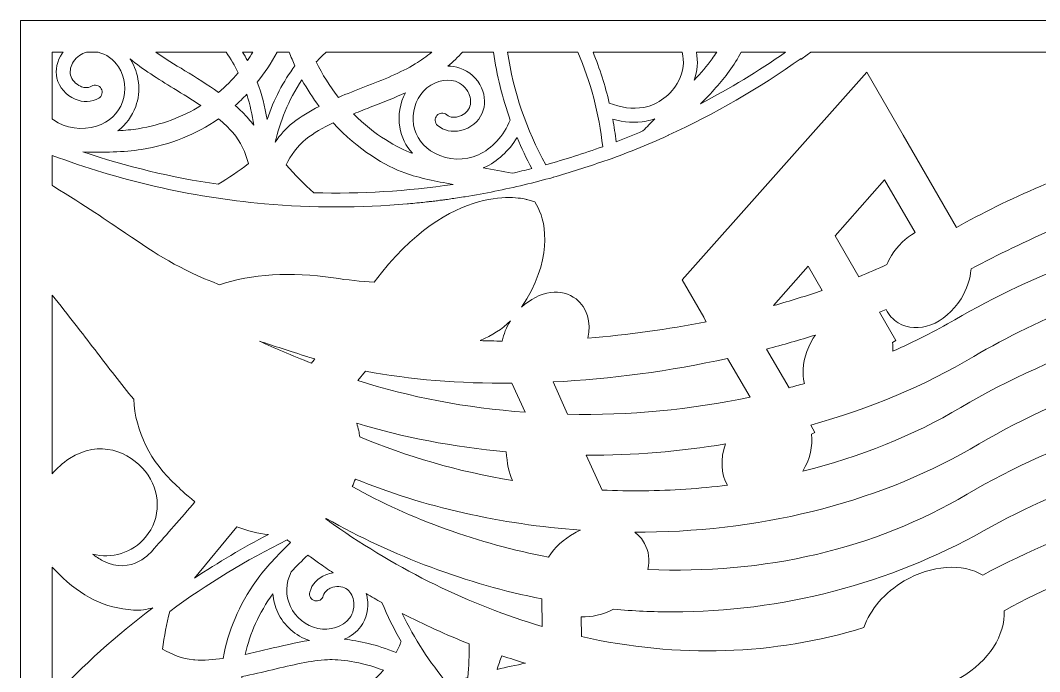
# Model space of a CAD drawing. Header units: millimetres. Extents: x -131 to 670, y -112 to 1620.
# Drawn here: x 284.9 to 477.7, y 914 to 1037.1 of the extents above; entities that cross this region are included whole.
import ezdxf

# ---------------------------------------------------------------- set-up
doc = ezdxf.new("R2010")
doc.units = ezdxf.units.MM
doc.header["$MEASUREMENT"] = 0
doc.layers.add('Layer 2', color=7, linetype='Continuous')

msp = doc.modelspace()

# ---------------------------------------------------------------- linework, layer by layer
at = {"layer": 'Layer 2', "lineweight": 0}
msp.add_lwpolyline([(284.88, 1037.05), (284.88, 475.83), (670.17, 475.83), (670.17, 1037.05), (284.88, 1037.05)], dxfattribs=at)
for points, knots in [([(290.88, 1031.05), (290.88, 1031.05), (292.96, 1031.05), (292.96, 1031.05), (292.9, 1030.97), (292.83, 1030.9), (292.78, 1030.82), (291.78, 1029.37), (291.43, 1027.71), (291.8, 1026.12), (292.18, 1024.43), (293.49, 1022.92), (295.21, 1022.17), (296.74, 1021.51), (298.37, 1021.58), (299.69, 1022.34), (300.32, 1022.71), (300.53, 1023.52), (300.16, 1024.15), (299.79, 1024.78), (298.98, 1025), (298.35, 1024.63), (297.56, 1024.16), (296.7, 1024.41), (296.26, 1024.6), (295.33, 1025.01), (294.57, 1025.85), (294.38, 1026.71), (294.18, 1027.57), (294.39, 1028.49), (294.95, 1029.31), (295.54, 1030.16), (296.44, 1030.79), (297.38, 1031.05), (297.38, 1031.05), (299.56, 1031.05), (299.56, 1031.05), (301.07, 1030.7), (302.53, 1029.69), (303.45, 1028.26), (304.68, 1026.34), (304.97, 1023.81), (304.2, 1021.66), (303.4, 1019.47), (301.66, 1017.84), (299.29, 1017.08), (296.55, 1016.2), (293.42, 1016.65), (291.13, 1018.24), (291.04, 1018.3), (290.96, 1018.36), (290.88, 1018.43), (290.88, 1018.43), (290.88, 1031.05), (290.88, 1031.05)], [0, 0, 0, 0, 1, 1, 1, 2, 2, 2, 3, 3, 3, 4, 4, 4, 5, 5, 5, 6, 6, 6, 7, 7, 7, 8, 8, 8, 9, 9, 9, 10, 10, 10, 11, 11, 11, 12, 12, 12, 13, 13, 13, 14, 14, 14, 15, 15, 15, 16, 16, 16, 17, 17, 17, 18, 18, 18, 18]), ([(290.88, 1011.55), (303.5, 1006.81), (316.95, 1003.67), (331.03, 1002.41), (340.18, 1001.59), (349.21, 1001.6), (358.05, 1002.38), (358.13, 1002.38), (358.2, 1002.39), (358.28, 1002.4), (358.81, 1002.44), (359.34, 1002.49), (359.87, 1002.55), (360.03, 1002.56), (360.18, 1002.58), (360.34, 1002.6), (360.79, 1002.64), (361.24, 1002.69), (361.69, 1002.74), (361.93, 1002.77), (362.17, 1002.79), (362.4, 1002.82), (362.78, 1002.87), (363.15, 1002.91), (363.52, 1002.95), (363.84, 1002.99), (364.16, 1003.04), (364.48, 1003.08), (364.77, 1003.12), (365.06, 1003.15), (365.34, 1003.19), (365.75, 1003.25), (366.16, 1003.31), (366.57, 1003.37), (366.77, 1003.4), (366.97, 1003.42), (367.17, 1003.45), (367.68, 1003.53), (368.19, 1003.61), (368.7, 1003.69), (368.8, 1003.71), (368.9, 1003.72), (369, 1003.74), (370.89, 1004.04), (372.76, 1004.38), (374.64, 1004.76), (374.64, 1004.76), (374.64, 1004.76), (374.64, 1004.76), (378.35, 1005.5), (382.01, 1006.38), (385.63, 1007.39), (385.63, 1007.39), (385.62, 1007.4), (385.62, 1007.4), (388.87, 1008.31), (392.08, 1009.33), (395.26, 1010.46), (395.26, 1010.45), (395.26, 1010.44), (395.26, 1010.43), (399.36, 1011.88), (403.39, 1013.5), (407.33, 1015.28), (407.36, 1015.31), (407.39, 1015.34), (407.42, 1015.37), (416.18, 1019.36), (424.59, 1024.21), (432.56, 1029.87), (432.54, 1029.81), (432.52, 1029.75), (432.5, 1029.69), (433.13, 1030.14), (433.76, 1030.59), (434.39, 1031.05), (434.39, 1031.05), (542.97, 1031.05), (542.97, 1031.05), (542.97, 1031.05), (542.97, 1022.84), (542.97, 1022.84), (533.37, 1021.92), (522.46, 1019.91), (511.28, 1017.01), (510.1, 1019.24), (508.04, 1020.62), (506.14, 1021.69), (505.09, 1022.28), (504.33, 1022.89), (503.85, 1023.54), (503.62, 1023.84), (503.47, 1024.12), (503.4, 1024.4), (503.4, 1024.4), (502.84, 1026.68), (502.84, 1026.68), (502.84, 1026.68), (496.85, 1026.68), (496.85, 1026.68), (496.85, 1026.68), (496.85, 1012.8), (496.85, 1012.8), (483.58, 1008.5), (471.26, 1003.24), (461.95, 997.91), (461.95, 997.91), (451.83, 1015.36), (451.83, 1015.36), (451.83, 1015.36), (444.98, 1027.24), (444.98, 1027.24), (444.98, 1027.24), (410.03, 988.01), (410.03, 988.01), (410.03, 988.01), (414.14, 980.94), (414.14, 980.94), (414.14, 980.94), (414.13, 980.93), (414.13, 980.93), (414.13, 980.93), (414.61, 980.11), (414.61, 980.11), (407.29, 978.64), (399.77, 977.6), (392.22, 977.01), (392.88, 980.01), (392.06, 982.82), (389.97, 984.42), (388.64, 985.45), (386.97, 985.86), (385.16, 985.62), (383.26, 985.37), (381.31, 984.37), (379.68, 982.86), (385.47, 991.46), (384.38, 998.68), (382.8, 1001.63), (382.8, 1001.63), (382.2, 1002.74), (382.2, 1002.74), (382.2, 1002.74), (380.65, 1003.19), (380.65, 1003.19), (380.07, 1003.36), (366.46, 1007.08), (351.79, 987.59), (349.35, 987.72), (346.76, 987.99), (344.09, 988.39), (336.02, 989.58), (328.57, 989.14), (322.52, 987.11), (314.56, 990.19), (310.85, 992.71), (304.76, 996.86), (301.38, 999.16), (297.18, 1002.02), (291.18, 1005.66), (291.09, 1005.75), (290.99, 1005.84), (290.88, 1005.93), (290.88, 1005.93), (290.88, 1011.55), (290.88, 1011.55)], [0, 0, 0, 0, 1, 1, 1, 2, 2, 2, 3, 3, 3, 4, 4, 4, 5, 5, 5, 6, 6, 6, 7, 7, 7, 8, 8, 8, 9, 9, 9, 10, 10, 10, 11, 11, 11, 12, 12, 12, 13, 13, 13, 14, 14, 14, 15, 15, 15, 16, 16, 16, 17, 17, 17, 18, 18, 18, 19, 19, 19, 20, 20, 20, 21, 21, 21, 22, 22, 22, 23, 23, 23, 24, 24, 24, 25, 25, 25, 26, 26, 26, 27, 27, 27, 28, 28, 28, 29, 29, 29, 30, 30, 30, 31, 31, 31, 32, 32, 32, 33, 33, 33, 34, 34, 34, 35, 35, 35, 36, 36, 36, 37, 37, 37, 38, 38, 38, 39, 39, 39, 40, 40, 40, 41, 41, 41, 42, 42, 42, 43, 43, 43, 44, 44, 44, 45, 45, 45, 46, 46, 46, 47, 47, 47, 48, 48, 48, 49, 49, 49, 50, 50, 50, 51, 51, 51, 52, 52, 52, 53, 53, 53, 54, 54, 54, 55, 55, 55, 55]), ([(313.9, 1024.17), (315.61, 1023.12), (317.34, 1022.05), (318.98, 1020.94), (315.51, 1018.77), (311.57, 1017.31), (307.15, 1016.59), (305.94, 1016.39), (304.66, 1016.27), (303.32, 1016.2), (304.86, 1017.36), (306.02, 1018.91), (306.69, 1020.77), (307.73, 1023.67), (307.35, 1027.09), (305.68, 1029.69), (305.65, 1029.72), (305.63, 1029.75), (305.61, 1029.79), (308.01, 1027.8), (310.88, 1026.03), (313.9, 1024.17)], [0, 0, 0, 0, 1, 1, 1, 2, 2, 2, 3, 3, 3, 4, 4, 4, 5, 5, 5, 6, 6, 6, 7, 7, 7, 7]), ([(323.77, 1031.05), (324.66, 1029.79), (325.42, 1028.49), (326.06, 1027.16), (324.91, 1025.79), (323.68, 1024.54), (322.37, 1023.42), (320.32, 1024.88), (318.13, 1026.23), (315.98, 1027.55), (314.05, 1028.74), (312.2, 1029.88), (310.52, 1031.05), (310.52, 1031.05), (323.77, 1031.05), (323.77, 1031.05)], [0, 0, 0, 0, 1, 1, 1, 2, 2, 2, 3, 3, 3, 4, 4, 4, 5, 5, 5, 5]), ([(328.86, 1031.05), (328.53, 1030.52), (328.18, 1029.99), (327.83, 1029.48), (327.54, 1030.02), (327.24, 1030.54), (326.92, 1031.05), (326.92, 1031.05), (328.86, 1031.05), (328.86, 1031.05)], [0, 0, 0, 0, 1, 1, 1, 2, 2, 2, 3, 3, 3, 3]), ([(333.45, 1031.05), (333.45, 1031.05), (335.74, 1031.05), (335.74, 1031.05), (336.07, 1030.17), (336.43, 1029.32), (336.81, 1028.49), (334.6, 1025.54), (332.82, 1022.11), (331.54, 1018.3), (331.13, 1020.79), (330.51, 1023.15), (329.68, 1025.38), (331.05, 1027.11), (332.31, 1029), (333.45, 1031.05)], [0, 0, 0, 0, 1, 1, 1, 2, 2, 2, 3, 3, 3, 4, 4, 4, 5, 5, 5, 5]), ([(342.73, 1031.05), (342.73, 1031.05), (362.68, 1031.05), (362.68, 1031.05), (361.71, 1030.26), (360.66, 1029.51), (359.55, 1028.82), (356.89, 1027.18), (353.52, 1025.86), (349.94, 1024.47), (348.31, 1023.84), (346.67, 1023.2), (345.05, 1022.51), (343.39, 1024.58), (341.98, 1026.82), (340.82, 1029.2), (341.42, 1029.84), (342.05, 1030.46), (342.73, 1031.05)], [0, 0, 0, 0, 1, 1, 1, 2, 2, 2, 3, 3, 3, 4, 4, 4, 5, 5, 5, 6, 6, 6, 6]), ([(363.8, 1017.2), (364.96, 1016.21), (366.55, 1015.86), (368.17, 1016.24), (370, 1016.67), (371.55, 1017.93), (372.23, 1019.52), (372.87, 1021.02), (372.82, 1022.72), (372.1, 1024.31), (371.3, 1026.08), (369.77, 1027.48), (368, 1028.05), (367.27, 1028.29), (366.51, 1028.41), (365.73, 1028.41), (366.72, 1029.24), (367.64, 1030.12), (368.49, 1031.05), (368.49, 1031.05), (374.36, 1031.05), (374.36, 1031.05), (374.99, 1026.67), (376.05, 1022.37), (377.53, 1018.22), (376.29, 1015.24), (374.1, 1012.83), (371.5, 1011.64), (368.96, 1010.48), (365.8, 1010.6), (363.26, 1011.95), (361.06, 1013.12), (359.63, 1015.03), (359.24, 1017.33), (358.86, 1019.58), (359.59, 1022.02), (361.14, 1023.69), (362.75, 1025.41), (365.23, 1026.17), (367.18, 1025.54), (368.24, 1025.19), (369.2, 1024.31), (369.69, 1023.22), (370.1, 1022.31), (370.14, 1021.37), (369.8, 1020.56), (369.45, 1019.75), (368.56, 1019.05), (367.57, 1018.82), (367.1, 1018.71), (366.22, 1018.61), (365.52, 1019.21), (364.96, 1019.69), (364.13, 1019.62), (363.65, 1019.07), (363.18, 1018.51), (363.24, 1017.68), (363.8, 1017.2)], [0, 0, 0, 0, 1, 1, 1, 2, 2, 2, 3, 3, 3, 4, 4, 4, 5, 5, 5, 6, 6, 6, 7, 7, 7, 8, 8, 8, 9, 9, 9, 10, 10, 10, 11, 11, 11, 12, 12, 12, 13, 13, 13, 14, 14, 14, 15, 15, 15, 16, 16, 16, 17, 17, 17, 18, 18, 18, 19, 19, 19, 19]), ([(390.34, 1031.05), (392.73, 1025.43), (394.33, 1019.43), (395.02, 1013.18), (391.47, 1011.91), (387.88, 1010.77), (384.24, 1009.77), (380.57, 1016.39), (378.14, 1023.58), (377.03, 1031.05), (377.03, 1031.05), (390.34, 1031.05), (390.34, 1031.05)], [0, 0, 0, 0, 1, 1, 1, 2, 2, 2, 3, 3, 3, 4, 4, 4, 4]), ([(410.04, 1031.05), (410.51, 1029.27), (410.28, 1027.37), (409.36, 1025.57), (408.04, 1023.02), (405.52, 1021.12), (402.77, 1020.62), (400.69, 1020.24), (398.42, 1020.55), (396.27, 1021.44), (395.49, 1024.74), (394.45, 1027.95), (393.2, 1031.05), (393.2, 1031.05), (410.04, 1031.05), (410.04, 1031.05)], [0, 0, 0, 0, 1, 1, 1, 2, 2, 2, 3, 3, 3, 4, 4, 4, 5, 5, 5, 5]), ([(412.75, 1031.05), (412.75, 1031.05), (416.6, 1031.05), (416.6, 1031.05), (416.31, 1030.62), (416.02, 1030.19), (415.71, 1029.76), (414.75, 1028.42), (413.59, 1027.08), (412.31, 1025.73), (412.94, 1027.49), (413.09, 1029.3), (412.75, 1031.05)], [0, 0, 0, 0, 1, 1, 1, 2, 2, 2, 3, 3, 3, 4, 4, 4, 4]), ([(421.23, 1031.05), (421.23, 1031.05), (429.62, 1031.05), (429.62, 1031.05), (424.43, 1027.45), (419.06, 1024.2), (413.53, 1021.31), (415.56, 1023.33), (417.43, 1025.34), (418.94, 1027.44), (419.78, 1028.63), (420.55, 1029.83), (421.23, 1031.05)], [0, 0, 0, 0, 1, 1, 1, 2, 2, 2, 3, 3, 3, 4, 4, 4, 4]), ([(341.39, 1020.81), (339.6, 1019.9), (337.92, 1018.88), (336.43, 1017.7), (335.08, 1016.64), (333.98, 1015.39), (333.07, 1014.06), (333.98, 1017.78), (335.53, 1021.98), (338.14, 1025.83), (339.14, 1024.02), (340.23, 1022.34), (341.39, 1020.81)], [0, 0, 0, 0, 1, 1, 1, 2, 2, 2, 3, 3, 3, 4, 4, 4, 4]), ([(327.69, 1023.09), (328.32, 1021.1), (328.74, 1019.13), (329.02, 1017.24), (328.72, 1017.66), (328.4, 1018.07), (328.05, 1018.46), (327.28, 1019.34), (326.43, 1020.17), (325.52, 1020.96), (326.27, 1021.63), (326.99, 1022.34), (327.69, 1023.09)], [0, 0, 0, 0, 1, 1, 1, 2, 2, 2, 3, 3, 3, 4, 4, 4, 4]), ([(356.63, 1016.89), (356.95, 1015), (357.78, 1013.32), (359.02, 1011.93), (358.99, 1011.94), (358.96, 1011.95), (358.92, 1011.97), (356.32, 1012.89), (351.9, 1015.38), (347.86, 1019.38), (349.03, 1019.86), (350.21, 1020.32), (351.38, 1020.77), (353.59, 1021.63), (355.73, 1022.47), (357.72, 1023.38), (356.67, 1021.41), (356.26, 1019.08), (356.63, 1016.89)], [0, 0, 0, 0, 1, 1, 1, 2, 2, 2, 3, 3, 3, 4, 4, 4, 5, 5, 5, 6, 6, 6, 6]), ([(328, 1009.98), (326.16, 1008.56), (324.25, 1007.26), (322.28, 1006.08), (313.51, 1007.37), (304.95, 1009.43), (296.68, 1012.19), (300.63, 1012.11), (304.38, 1012.11), (307.79, 1012.67), (313.26, 1013.57), (318.13, 1015.52), (322.34, 1018.45), (323.35, 1017.62), (324.27, 1016.75), (325.07, 1015.84), (326.58, 1014.13), (327.47, 1012.03), (328, 1009.98)], [0, 0, 0, 0, 1, 1, 1, 2, 2, 2, 3, 3, 3, 4, 4, 4, 5, 5, 5, 6, 6, 6, 6]), ([(404.9, 1018.46), (404.13, 1017.7), (403.37, 1016.93), (402.63, 1016.16), (400.95, 1015.45), (399.27, 1014.77), (397.57, 1014.13), (397.4, 1015.56), (397.18, 1016.99), (396.92, 1018.4), (399.02, 1017.79), (401.18, 1017.64), (403.24, 1018.02), (403.8, 1018.12), (404.36, 1018.27), (404.9, 1018.46)], [0, 0, 0, 0, 1, 1, 1, 2, 2, 2, 3, 3, 3, 4, 4, 4, 5, 5, 5, 5]), ([(357.6, 1008.22), (360.37, 1007.24), (363.45, 1006.62), (366.71, 1006.07), (358.07, 1004.78), (349.27, 1004.24), (340.39, 1004.49), (338.54, 1006.12), (336.78, 1007.87), (335.14, 1009.74), (336.02, 1011.53), (337.22, 1013.27), (338.89, 1014.59), (340.36, 1015.76), (342.12, 1016.77), (344.01, 1017.68), (348.77, 1012.55), (354.05, 1009.48), (357.6, 1008.22)], [0, 0, 0, 0, 1, 1, 1, 2, 2, 2, 3, 3, 3, 4, 4, 4, 5, 5, 5, 6, 6, 6, 6]), ([(381.61, 1009.06), (380.38, 1008.75), (379.13, 1008.45), (377.89, 1008.17), (376.09, 1008.55), (374.25, 1008.87), (372.42, 1009.16), (372.48, 1009.19), (372.54, 1009.21), (372.59, 1009.24), (375.13, 1010.39), (377.28, 1012.38), (378.82, 1014.92), (379.65, 1012.93), (380.58, 1010.97), (381.61, 1009.06)], [0, 0, 0, 0, 1, 1, 1, 2, 2, 2, 3, 3, 3, 4, 4, 4, 5, 5, 5, 5]), ([(449.65, 992.6), (449.65, 992.6), (449.65, 992.6), (449.65, 992.6), (449.31, 992.05), (449.01, 991.48), (448.75, 990.89), (447.04, 990.11), (445.27, 989.35), (443.47, 988.62), (443.47, 988.62), (438.99, 996.34), (438.99, 996.34), (438.99, 996.34), (448.32, 1006.9), (448.32, 1006.9), (448.32, 1006.9), (454.09, 996.94), (454.09, 996.94), (452.36, 995.98), (450.81, 994.47), (449.65, 992.6)], [0, 0, 0, 0, 1, 1, 1, 2, 2, 2, 3, 3, 3, 4, 4, 4, 5, 5, 5, 6, 6, 6, 7, 7, 7, 7]), ([(449.86, 976.18), (449.86, 976.18), (450.48, 976.53), (450.48, 976.53), (450.48, 976.53), (447.37, 981.89), (447.37, 981.89), (447.79, 982.05), (448.2, 982.22), (448.61, 982.39), (449.15, 981.36), (449.93, 980.51), (450.89, 979.92), (454.57, 977.64), (459.8, 979.62), (462.79, 984.45), (463.91, 986.25), (464.56, 988.18), (464.69, 990.08), (475.07, 995.59), (485.88, 1000.31), (496.85, 1004.13), (496.85, 1004.13), (496.85, 997.56), (496.85, 997.56), (494.86, 997.6), (492.75, 997.08), (490.79, 996.03), (488.98, 995.06), (487.41, 993.69), (486.34, 992.14), (477.43, 988.75), (469.12, 984.83), (461.62, 980.49), (457.89, 978.34), (453.95, 976.33), (449.89, 974.53), (449.92, 975.09), (449.91, 975.65), (449.86, 976.18)], [0, 0, 0, 0, 1, 1, 1, 2, 2, 2, 3, 3, 3, 4, 4, 4, 5, 5, 5, 6, 6, 6, 7, 7, 7, 8, 8, 8, 9, 9, 9, 10, 10, 10, 11, 11, 11, 12, 12, 12, 13, 13, 13, 13]), ([(549.72, 995.75), (549.72, 995.75), (550.38, 995.75), (550.38, 995.75), (550.38, 995.75), (550.38, 997.14), (550.38, 997.14), (565.2, 997.48), (578.81, 995.76), (590.83, 992.03), (591.1, 991.95), (591.37, 991.86), (591.65, 991.77), (591.77, 991.38), (591.97, 991.04), (592.27, 990.78), (592.97, 990.19), (594.04, 990.16), (595.18, 990.6), (596.95, 989.99), (598.7, 989.35), (600.42, 988.67), (597.88, 985.59), (595.37, 982.57), (593.01, 979.72), (593.01, 979.72), (589.55, 982.66), (589.55, 982.66), (591.15, 984.87), (591.48, 987.34), (590.24, 988.39), (588.88, 989.55), (586.16, 988.58), (584.16, 986.23), (583.17, 985.06), (582.54, 983.76), (582.33, 982.61), (565.18, 986.83), (545.92, 987.67), (525.88, 985.01), (503, 981.97), (480.58, 974.47), (462.75, 963.91), (453.74, 958.57), (443.7, 954.52), (432.88, 951.86), (434.19, 954.12), (434.78, 956.61), (434.54, 958.85), (434.54, 958.85), (435.16, 959.2), (435.16, 959.2), (435.16, 959.2), (434.38, 960.56), (434.38, 960.56), (445.58, 963.68), (455.94, 968.04), (465.19, 973.51), (471.47, 977.23), (478.45, 980.64), (485.95, 983.66), (486.8, 982.5), (488.03, 981.66), (489.55, 981.19), (492.09, 980.42), (495.29, 980.85), (498.09, 982.35), (500.57, 983.67), (502.49, 985.64), (503.45, 987.84), (503.45, 987.84), (504.14, 987.84), (504.14, 987.84), (504.14, 987.84), (504.14, 989.9), (504.14, 989.9), (512.57, 992.32), (521.16, 994.16), (529.7, 995.39), (529.63, 994.12), (529.88, 992.91), (530.46, 991.83), (531.6, 989.68), (533.77, 988.35), (536.58, 988.08), (538.94, 987.85), (541.53, 988.42), (543.9, 989.68), (546.64, 991.14), (548.72, 993.32), (549.72, 995.75)], [0, 0, 0, 0, 1, 1, 1, 2, 2, 2, 3, 3, 3, 4, 4, 4, 5, 5, 5, 6, 6, 6, 7, 7, 7, 8, 8, 8, 9, 9, 9, 10, 10, 10, 11, 11, 11, 12, 12, 12, 13, 13, 13, 14, 14, 14, 15, 15, 15, 16, 16, 16, 17, 17, 17, 18, 18, 18, 19, 19, 19, 20, 20, 20, 21, 21, 21, 22, 22, 22, 23, 23, 23, 24, 24, 24, 25, 25, 25, 26, 26, 26, 27, 27, 27, 28, 28, 28, 29, 29, 29, 30, 30, 30, 30]), ([(427.35, 983.16), (427.35, 983.16), (433.91, 990.59), (433.91, 990.59), (433.91, 990.59), (436.55, 986.03), (436.55, 986.03), (433.57, 985), (430.49, 984.04), (427.35, 983.16)], [0, 0, 0, 0, 1, 1, 1, 2, 2, 2, 3, 3, 3, 3]), ([(290.88, 985.14), (293.97, 981.3), (296.58, 977.9), (298.99, 974.77), (301.62, 971.36), (303.9, 968.39), (306.31, 965.47), (306.59, 959.42), (309.51, 953.52), (314.36, 949.23), (314.77, 948.8), (316.03, 947.54), (317.9, 946.07), (315.24, 942.99), (312.53, 939.89), (310.2, 937.24), (310.2, 937.24), (309.96, 936.96), (309.96, 936.96), (309.8, 936.76), (306, 932.02), (300.49, 934.93), (299.78, 935.3), (299.13, 935.73), (298.53, 936.21), (302.1, 935.26), (306.07, 936.38), (308.55, 939.38), (311.53, 942.98), (311.52, 948.19), (308.52, 951.78), (305.58, 955.55), (299.83, 957.92), (294.16, 954.24), (292.88, 953.41), (291.78, 952.42), (290.88, 951.33), (290.88, 951.33), (290.88, 985.14), (290.88, 985.14)], [0, 0, 0, 0, 1, 1, 1, 2, 2, 2, 3, 3, 3, 4, 4, 4, 5, 5, 5, 6, 6, 6, 7, 7, 7, 8, 8, 8, 9, 9, 9, 10, 10, 10, 11, 11, 11, 12, 12, 12, 13, 13, 13, 13]), ([(371.84, 976.54), (374.1, 977.5), (376, 978.74), (377.55, 980.26), (376.8, 979.05), (376.28, 977.75), (376.02, 976.45), (374.61, 976.46), (373.22, 976.49), (371.84, 976.54)], [0, 0, 0, 0, 1, 1, 1, 2, 2, 2, 3, 3, 3, 3]), ([(466.24, 957.01), (483.32, 967.12), (504.84, 974.3), (526.84, 977.23), (544.06, 979.52), (560.64, 979.13), (575.64, 976.13), (575.42, 975.92), (575.21, 975.7), (575, 975.46), (573.01, 973.11), (572.49, 970.27), (573.84, 969.11), (575, 968.13), (577.14, 968.69), (578.98, 970.32), (578.98, 970.32), (582.56, 967.28), (582.56, 967.28), (580.99, 965.46), (579.74, 964.05), (578.92, 963.18), (565.62, 966.8), (551.31, 968.45), (536.67, 967.98), (536.45, 968.78), (536.09, 969.51), (535.59, 970.17), (532.77, 973.92), (526.69, 973.93), (521.73, 970.21), (520.27, 969.1), (519.03, 967.76), (518.14, 966.29), (516.01, 965.97), (513.87, 965.6), (511.76, 965.2), (511.56, 965.61), (511.33, 965.99), (511.06, 966.35), (508.24, 970.09), (502.16, 970.11), (497.21, 966.38), (494.99, 964.72), (493.36, 962.56), (492.56, 960.27), (482.29, 956.93), (472.66, 952.64), (463.93, 947.49), (446.43, 937.17), (425.58, 932.27), (403.55, 933.31), (403.95, 935.04), (403.74, 936.75), (402.93, 938.22), (402.46, 939.07), (401.83, 939.77), (401.08, 940.33), (401.73, 940.33), (402.38, 940.33), (403.03, 940.34), (426.37, 940.58), (448.23, 946.34), (466.24, 957.01)], [0, 0, 0, 0, 1, 1, 1, 2, 2, 2, 3, 3, 3, 4, 4, 4, 5, 5, 5, 6, 6, 6, 7, 7, 7, 8, 8, 8, 9, 9, 9, 10, 10, 10, 11, 11, 11, 12, 12, 12, 13, 13, 13, 14, 14, 14, 15, 15, 15, 16, 16, 16, 17, 17, 17, 18, 18, 18, 19, 19, 19, 20, 20, 20, 21, 21, 21, 21]), ([(435.25, 977.59), (435.11, 977.39), (434.97, 977.18), (434.84, 976.97), (433.53, 974.86), (432.85, 972.48), (432.92, 970.29), (432.94, 969.64), (433.02, 969.02), (433.16, 968.44), (432.21, 968.16), (431.24, 967.89), (430.27, 967.63), (430.27, 967.63), (426.03, 974.95), (426.03, 974.95), (429.15, 975.76), (432.24, 976.65), (435.25, 977.59)], [0, 0, 0, 0, 1, 1, 1, 2, 2, 2, 3, 3, 3, 4, 4, 4, 5, 5, 5, 6, 6, 6, 6]), ([(339.91, 972.26), (336.2, 973.75), (332.96, 975.13), (330.1, 976.43), (332.76, 975.54), (335.77, 974.56), (339.25, 973.47), (339.68, 973.34), (340.12, 973.2), (340.57, 973.07), (340.35, 972.8), (340.13, 972.53), (339.91, 972.26)], [0, 0, 0, 0, 1, 1, 1, 2, 2, 2, 3, 3, 3, 4, 4, 4, 4]), ([(388.39, 962.62), (388.39, 962.62), (385.63, 968.72), (385.63, 968.72), (396.58, 969.27), (407.68, 970.77), (418.64, 973.18), (418.64, 973.18), (422.89, 965.86), (422.89, 965.86), (411.68, 963.48), (400.09, 962.39), (388.39, 962.62)], [0, 0, 0, 0, 1, 1, 1, 2, 2, 2, 3, 3, 3, 4, 4, 4, 4]), ([(377.85, 968.49), (377.85, 968.49), (380.34, 963), (380.34, 963), (369.22, 963.81), (358.35, 965.88), (348.71, 969), (348.71, 969), (350.18, 970.77), (350.18, 970.77), (358.57, 969.17), (367.86, 968.41), (377.85, 968.49)], [0, 0, 0, 0, 1, 1, 1, 2, 2, 2, 3, 3, 3, 4, 4, 4, 4]), ([(376.79, 955.53), (376.89, 953.37), (377.27, 951.57), (377.96, 950.09), (367.7, 951.8), (357.77, 954.65), (349.07, 958.38), (349.02, 958.76), (348.95, 959.13), (348.88, 959.49), (348.77, 959.98), (348.65, 960.46), (348.5, 960.93), (357.17, 958.26), (366.67, 956.45), (376.79, 955.53)], [0, 0, 0, 0, 1, 1, 1, 2, 2, 2, 3, 3, 3, 4, 4, 4, 5, 5, 5, 5]), ([(418.6, 949.22), (413.41, 948.56), (408.09, 948.2), (402.77, 948.15), (400.16, 948.13), (397.51, 948.18), (394.89, 948.3), (394.89, 948.3), (391.91, 954.86), (391.91, 954.86), (400.8, 954.87), (409.64, 955.59), (418.25, 957), (417.24, 954.16), (417.38, 951.32), (418.6, 949.22)], [0, 0, 0, 0, 1, 1, 1, 2, 2, 2, 3, 3, 3, 4, 4, 4, 5, 5, 5, 5]), ([(444.44, 922.32), (427.32, 917.06), (409.34, 916.49), (390.98, 920.61), (390.98, 920.61), (390.93, 924.31), (390.93, 924.31), (392.93, 924.25), (395.07, 924.76), (397.07, 925.78), (400.79, 925.44), (404.54, 925.27), (408.24, 925.27), (428.89, 925.27), (449.23, 930.57), (467.06, 940.59), (475, 945.04), (483.64, 948.84), (492.78, 951.87), (492.78, 951.87), (494.08, 943.48), (494.08, 943.48), (484.61, 940.62), (475.47, 936.83), (466.91, 932.21), (463.06, 934.53), (457.19, 934.12), (452.06, 931.11), (448.33, 928.91), (445.58, 925.74), (444.44, 922.32)], [0, 0, 0, 0, 1, 1, 1, 2, 2, 2, 3, 3, 3, 4, 4, 4, 5, 5, 5, 6, 6, 6, 7, 7, 7, 8, 8, 8, 9, 9, 9, 10, 10, 10, 10]), ([(390.81, 940.72), (390.44, 940.56), (390.07, 940.37), (389.7, 940.17), (387.61, 939.02), (385.89, 937.41), (384.79, 935.59), (371.52, 938.18), (358.71, 942.79), (347.64, 948.95), (347.86, 949.42), (348.06, 949.89), (348.24, 950.38), (361.05, 945.13), (375.8, 941.8), (390.81, 940.72)], [0, 0, 0, 0, 1, 1, 1, 2, 2, 2, 3, 3, 3, 4, 4, 4, 5, 5, 5, 5]), ([(383.51, 927.73), (383.51, 927.73), (383.57, 922.53), (383.57, 922.53), (369.94, 926.53), (356.33, 933.18), (344.13, 941.79), (343.62, 942.15), (343.12, 942.51), (342.62, 942.87), (342.65, 942.89), (342.69, 942.92), (342.72, 942.95), (355.33, 935.77), (369.4, 930.52), (383.51, 927.73)], [0, 0, 0, 0, 1, 1, 1, 2, 2, 2, 3, 3, 3, 4, 4, 4, 5, 5, 5, 5]), ([(452.3, 908.29), (452.39, 908.98), (452.49, 909.68), (452.6, 910.38), (455.78, 910.09), (459.42, 910.9), (462.78, 912.87), (467.99, 915.94), (471.2, 920.93), (470.96, 925.48), (478.52, 929.7), (486.69, 933.18), (495.28, 935.84), (495.28, 935.84), (498.27, 916.73), (498.27, 916.73), (498.27, 916.73), (530.15, 921.7), (530.15, 921.7), (530.15, 921.7), (528.81, 930.27), (528.81, 930.27), (528.81, 930.27), (528.82, 930.27), (528.82, 930.27), (528.82, 930.27), (527.02, 941.71), (527.02, 941.71), (542.55, 942.74), (557.87, 941.12), (572.32, 937.01), (572.32, 937.01), (561.51, 915.95), (561.51, 915.95), (561.51, 915.95), (560.93, 916.24), (560.93, 916.24), (560.93, 916.24), (559.01, 912.5), (559.01, 912.5), (559.01, 912.5), (559.59, 912.22), (559.59, 912.22), (559.59, 912.22), (551.65, 896.74), (551.65, 896.74), (551.65, 896.74), (551.07, 897.02), (551.07, 897.02), (551.07, 897.02), (550.54, 895.99), (550.54, 895.99), (519.19, 908.95), (485.45, 913.1), (452.3, 908.29)], [0, 0, 0, 0, 1, 1, 1, 2, 2, 2, 3, 3, 3, 4, 4, 4, 5, 5, 5, 6, 6, 6, 7, 7, 7, 8, 8, 8, 9, 9, 9, 10, 10, 10, 11, 11, 11, 12, 12, 12, 13, 13, 13, 14, 14, 14, 15, 15, 15, 16, 16, 16, 17, 17, 17, 18, 18, 18, 18]), ([(331.81, 939.9), (326.99, 937.4), (322.31, 934.64), (317.8, 931.64), (317.8, 931.64), (325.84, 941.36), (325.84, 941.36), (327.87, 940.55), (329.86, 940.07), (331.81, 939.9)], [0, 0, 0, 0, 1, 1, 1, 2, 2, 2, 3, 3, 3, 3]), ([(335.31, 938.87), (335.54, 938.71), (335.76, 938.54), (335.99, 938.38), (333.54, 935.99), (331.28, 933.65), (329.51, 931.19), (326.21, 926.59), (324.13, 921.66), (323.25, 916.48), (321.39, 916.22), (319.57, 916.09), (317.88, 916.2), (317.79, 916.21), (317.7, 916.22), (317.61, 916.22), (315.48, 916.41), (313.5, 917.21), (311.77, 918.21), (312.08, 920.64), (312.54, 923.03), (313.13, 925.37), (320.18, 930.55), (327.6, 935.05), (335.31, 938.87)], [0, 0, 0, 0, 1, 1, 1, 2, 2, 2, 3, 3, 3, 4, 4, 4, 5, 5, 5, 6, 6, 6, 7, 7, 7, 8, 8, 8, 8]), ([(344.05, 932.65), (343.58, 932.58), (343.11, 932.46), (342.66, 932.28), (341.11, 931.67), (340, 930.47), (339.61, 928.99), (339.43, 928.29), (339.85, 927.56), (340.56, 927.38), (341.26, 927.19), (341.99, 927.62), (342.17, 928.32), (342.41, 929.21), (343.19, 929.64), (343.63, 929.82), (344.58, 930.19), (345.71, 930.13), (346.46, 929.66), (347.2, 929.2), (347.71, 928.4), (347.89, 927.41), (348.1, 926.24), (347.82, 924.97), (347.15, 924.08), (345.91, 922.45), (343.43, 921.65), (341.13, 922.15), (338.9, 922.64), (336.91, 924.22), (335.94, 926.29), (334.97, 928.36), (335.03, 930.69), (336.11, 932.86), (337.09, 933.9), (338.15, 934.94), (339.24, 936.01), (339.91, 935.53), (340.58, 935.05), (341.27, 934.56), (342.18, 933.91), (343.11, 933.27), (344.05, 932.65)], [0, 0, 0, 0, 1, 1, 1, 2, 2, 2, 3, 3, 3, 4, 4, 4, 5, 5, 5, 6, 6, 6, 7, 7, 7, 8, 8, 8, 9, 9, 9, 10, 10, 10, 11, 11, 11, 12, 12, 12, 13, 13, 13, 14, 14, 14, 14]), ([(290.88, 934.06), (290.88, 934.05), (290.88, 934.04), (290.89, 934.04), (290.89, 934.04), (290.88, 934.03), (290.88, 934.03), (290.88, 934.03), (290.88, 934.06), (290.88, 934.06)], [0, 0, 0, 0, 1, 1, 1, 2, 2, 2, 3, 3, 3, 3]), ([(290.88, 933.74), (290.88, 933.74), (292.07, 932.54), (292.07, 932.54), (296.53, 928.07), (300.77, 926.01), (306.25, 925.62), (307.55, 925.53), (308.77, 925.71), (309.91, 926.04), (303.1, 920.89), (296.74, 915.16), (290.88, 908.94), (290.88, 908.94), (290.88, 933.74), (290.88, 933.74)], [0, 0, 0, 0, 1, 1, 1, 2, 2, 2, 3, 3, 3, 4, 4, 4, 5, 5, 5, 5]), ([(327.41, 917.24), (328.29, 921.23), (330.04, 925.06), (332.63, 928.71), (332.71, 927.5), (333.01, 926.3), (333.55, 925.16), (334.71, 922.69), (336.94, 920.73), (339.53, 919.86), (337.01, 919.48), (334.4, 918.86), (331.67, 918.22), (330.26, 917.88), (328.83, 917.54), (327.41, 917.24)], [0, 0, 0, 0, 1, 1, 1, 2, 2, 2, 3, 3, 3, 4, 4, 4, 5, 5, 5, 5]), ([(350.49, 927.89), (350.44, 928.18), (350.36, 928.46), (350.27, 928.74), (351.26, 928.15), (352.26, 927.58), (353.26, 927.02), (354.33, 924.49), (355.54, 922.04), (356.89, 919.68), (356.63, 918.97), (356.3, 918.27), (355.93, 917.58), (352.32, 919.08), (348.89, 919.82), (346.14, 920.09), (347.38, 920.63), (348.46, 921.44), (349.26, 922.48), (350.38, 923.96), (350.84, 925.98), (350.49, 927.89)], [0, 0, 0, 0, 1, 1, 1, 2, 2, 2, 3, 3, 3, 4, 4, 4, 5, 5, 5, 6, 6, 6, 7, 7, 7, 7]), ([(369.54, 912.9), (368.25, 912.51), (366.97, 912.11), (365.69, 911.68), (362.29, 915.73), (359.4, 920.2), (357.08, 924.98), (361.19, 922.87), (365.43, 920.94), (369.76, 919.24), (369.79, 917.13), (369.72, 915.01), (369.54, 912.9)], [0, 0, 0, 0, 1, 1, 1, 2, 2, 2, 3, 3, 3, 4, 4, 4, 4]), ([(332.59, 914.35), (336.32, 915.24), (339.85, 916.08), (342.96, 916.24), (345.2, 916.35), (349.16, 915.91), (353.57, 914.23), (353.26, 913.9), (352.95, 913.57), (352.62, 913.25), (347.38, 908.2), (340.2, 905.35), (332.92, 905.42), (330.87, 905.45), (328.92, 905.71), (327.06, 906.15), (326.72, 908.5), (326.62, 910.8), (326.79, 913.06), (328.73, 913.44), (330.67, 913.9), (332.59, 914.35)], [0, 0, 0, 0, 1, 1, 1, 2, 2, 2, 3, 3, 3, 4, 4, 4, 5, 5, 5, 6, 6, 6, 7, 7, 7, 7]), ([(375.05, 914.39), (375.31, 915.29), (375.61, 916.15), (375.95, 916.99), (377.43, 916.49), (378.92, 916.01), (380.42, 915.56), (378.62, 915.21), (376.83, 914.83), (375.05, 914.39)], [0, 0, 0, 0, 1, 1, 1, 2, 2, 2, 3, 3, 3, 3])]:
    msp.add_open_spline(points, degree=3, knots=knots, dxfattribs=at)

doc.saveas('drawing.dxf')
